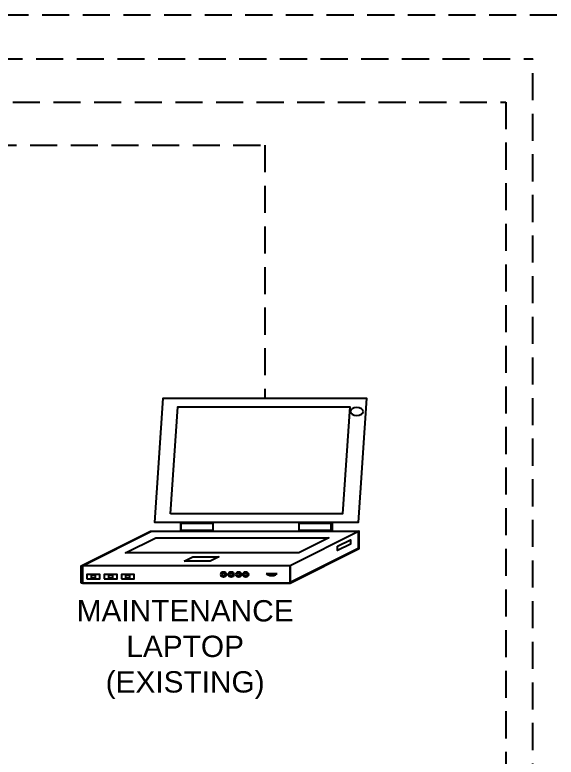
# Paper-space layout 'Sample Network Drawing - A1 Sheet' of a CAD drawing. Extents: x 49 to 806, y 22 to 564.
# Drawn here: x 473.5 to 536.9, y 303.5 to 390.5 of the extents above; entities that cross this region are included whole.
import ezdxf

# ---------------------------------------------------------------- set-up
doc = ezdxf.new("R2010")
doc.units = 0
doc.linetypes.add('HIDDEN2', pattern=[4.7625, 3.175, -1.5875])
for name, color, linetype, lineweight in [('N-ANNO-TEXT-EXST', 252, 'Continuous', 18), ('N-EQPM-EXST', 252, 'Continuous', 25), ('N-SGNL-ELEC', 4, 'HIDDEN2', 25)]:
    doc.layers.add(name, color=color, linetype=linetype, lineweight=lineweight)
doc.styles.add('_CGS_2-5_NOTES', font='arial.ttf', dxfattribs={"height": 2.5})

psp = doc.layouts.new('Sample Network Drawing - A1 Sheet')

# ---------------------------------------------------------------- linework, layer by layer
at = {"layer": 'N-EQPM-EXST', "linetype": 'Continuous'}
psp.add_line((502.935, 325.022), (504.202, 325.022), dxfattribs=at)
for points in [[(481.264, 323.881), (481.264, 325.909), (489.375, 329.964), (492.923, 329.964), (492.923, 330.978), (489.882, 330.978), (490.842, 345.568), (514.667, 345.568), (513.707, 330.978), (510.665, 330.978), (510.665, 329.964), (513.707, 329.964), (513.707, 327.937), (505.596, 323.881)], [(489.882, 330.978), (490.842, 345.568), (514.667, 345.568), (513.707, 330.978)], [(491.715, 331.992), (492.561, 344.554), (512.72, 344.554), (511.874, 331.992)], [(492.923, 330.091), (496.725, 330.091), (496.725, 330.851), (492.923, 330.851)], [(506.737, 330.091), (510.538, 330.091), (510.538, 330.851), (506.737, 330.851)], [(481.391, 325.909), (489.502, 329.964), (513.833, 329.964), (505.723, 325.909)], [(505.723, 323.881), (513.833, 327.937), (513.833, 329.964), (505.723, 325.909)], [(490.009, 329.204), (510.285, 329.204), (506.737, 327.43), (486.46, 327.43)], [(511.299, 328.19), (512.819, 328.95), (512.819, 328.444), (511.299, 327.683)], [(493.303, 326.463), (494.317, 326.97), (497.359, 326.97), (496.345, 326.463)], [(481.391, 325.909), (481.391, 323.881), (505.723, 323.881), (505.723, 325.909)], [(481.898, 324.388), (483.419, 324.388), (483.419, 324.895), (481.898, 324.895)], [(482.405, 324.515), (482.912, 324.515), (482.912, 324.768), (482.405, 324.768)], [(483.926, 324.388), (485.446, 324.388), (485.446, 324.895), (483.926, 324.895)], [(484.433, 324.515), (484.94, 324.515), (484.94, 324.768), (484.433, 324.768)], [(485.953, 324.388), (487.474, 324.388), (487.474, 324.895), (485.953, 324.895)], [(486.46, 324.515), (486.967, 324.515), (486.967, 324.768), (486.46, 324.768)]]:
    psp.add_lwpolyline(points, close=True, dxfattribs=at)
for points in [[(497.612, 324.895, -1), (498.246, 324.895, -1)], [(497.771, 324.895, -1), (498.087, 324.895, -1)], [(498.499, 324.895, -1), (499.133, 324.895, -1)], [(498.658, 324.895, -1), (498.975, 324.895, -1)], [(499.386, 324.895, -1), (500.02, 324.895, -1)], [(499.545, 324.895, -1), (499.862, 324.895, -1)], [(500.21, 324.895, -1), (500.844, 324.895, -1)], [(500.369, 324.895, -1), (500.685, 324.895, -1)]]:
    psp.add_lwpolyline(points, format="xyb", close=True, dxfattribs=at)
for centre, major_axis, ratio, start_param, end_param in [((513.539, 343.996), (-0.76, 0), 0.6, 3.141593, 6.283185), ((513.539, 343.996), (0.76, 0), 0.6, 3.141593, 6.283185), ((503.568, 325.046), (0.636, 0), 0.436692, -3.053941, -0.087652)]:
    psp.add_ellipse(centre, major_axis=major_axis, ratio=ratio, start_param=start_param, end_param=end_param, dxfattribs=at)
at = {"layer": 'N-SGNL-ELEC'}
for p, q in [((333.794, 390.503), (537.364, 390.503)), ((328.328, 385.343), (534.175, 385.343)), ((534.175, 185.239), (534.175, 385.343)), ((325.596, 380.285), (530.986, 380.285)), ((530.986, 380.285), (530.986, 281.178)), ((322.863, 375.227), (502.755, 375.227)), ((502.755, 375.227), (502.755, 345.568))]:
    psp.add_line(p, q, dxfattribs=at)

# ---------------------------------------------------------------- texts
at = {"layer": 'N-ANNO-TEXT-EXST', "insert": (493.43, 321.881), "char_height": 2.5, "width": 47.21703, "attachment_point": 2, "style": '_CGS_2-5_NOTES'}
psp.add_mtext('MAINTENANCE\\PLAPTOP\\P(EXISTING)', dxfattribs=at)

doc.saveas('drawing.dxf')
